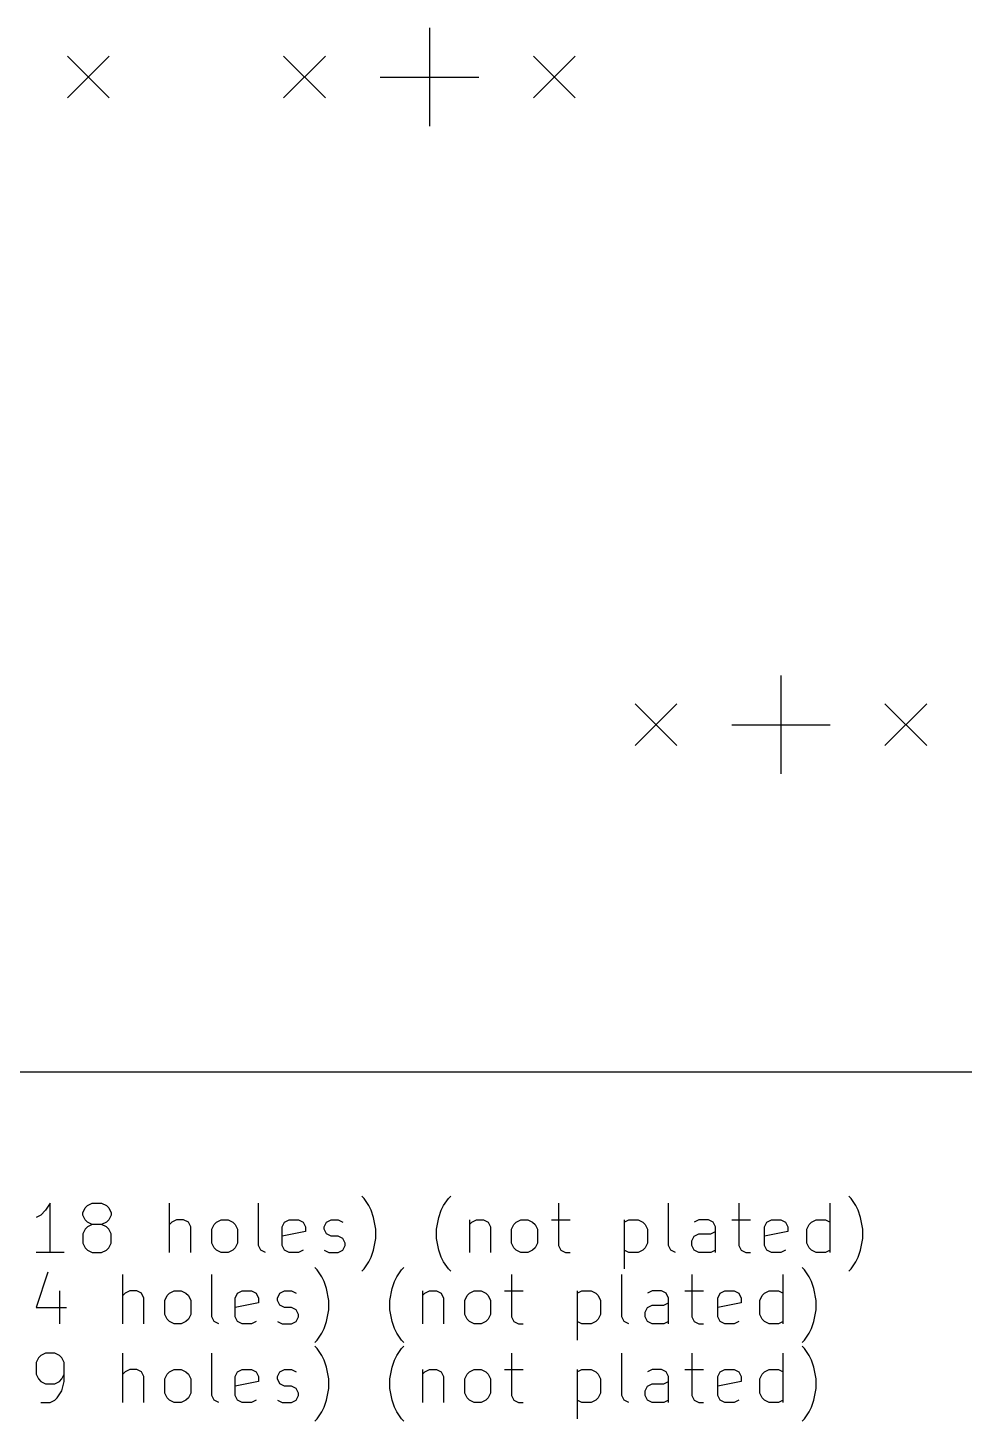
# Model space of a CAD drawing. Header units: millimetres. Extents: x 86 to 238, y -157 to -43.
# Drawn here: x 124.2 to 162.2, y -157.1 to -100.4 of the extents above; entities that cross this region are included whole.
import ezdxf

# ---------------------------------------------------------------- set-up
doc = ezdxf.new("R2010")
doc.units = ezdxf.units.MM
doc.layers.add('BLACK', color=250, linetype='CONTINUOUS')

msp = doc.modelspace()

# ---------------------------------------------------------------- linework, layer by layer
at = {"layer": 'BLACK', "linetype": 'CONTINUOUS'}
for p, q in [((140.49375, -100.39375), (140.49375, -104.39375)), ((125.7725, -101.54375), (127.4725, -103.24375)), ((127.4725, -101.54375), (125.7725, -103.24375)), ((134.56375, -101.54375), (136.26375, -103.24375)), ((136.26375, -101.54375), (134.56375, -103.24375)), ((144.72375, -101.54375), (146.42375, -103.24375)), ((146.42375, -101.54375), (144.72375, -103.24375)), ((138.49375, -102.39375), (142.49375, -102.39375)), ((154.78125, -126.74625), (154.78125, -130.74625)), ((148.85125, -127.89625), (150.55125, -129.59625)), ((150.55125, -127.89625), (148.85125, -129.59625)), ((159.01125, -127.89625), (160.71125, -129.59625)), ((160.71125, -127.89625), (159.01125, -129.59625)), ((152.78125, -128.74625), (156.78125, -128.74625)), ((238.125, -142.875), (88.10625, -142.875)), ((137.83188, -148.024361), (137.736642, -147.929123)), ((141.260451, -148.024361), (141.35569, -147.929123)), ((157.641405, -148.024361), (157.546167, -147.929123)), ((124.879497, -148.500552), (124.689021, -148.691028)), ((125.069973, -148.214838), (124.879497, -148.500552)), ((125.069973, -150.214838), (125.069973, -148.214838)), ((126.403307, -148.59579), (126.498545, -148.405314)), ((126.498545, -148.405314), (126.593783, -148.310076)), ((126.593783, -148.310076), (126.784259, -148.214838)), ((126.784259, -148.214838), (127.165212, -148.214838)), ((127.165212, -148.214838), (127.355688, -148.310076)), ((127.355688, -148.310076), (127.450926, -148.405314)), ((127.450926, -148.405314), (127.546164, -148.59579)), ((129.927117, -150.214838), (129.927117, -148.214838)), ((133.546165, -149.929123), (133.546165, -148.214838)), ((138.022356, -148.310076), (137.83188, -148.024361)), ((138.117594, -148.500552), (138.022356, -148.310076)), ((138.212832, -148.786266), (138.117594, -148.500552)), ((140.879499, -148.786266), (140.974737, -148.500552)), ((140.974737, -148.500552), (141.069975, -148.310076)), ((141.069975, -148.310076), (141.260451, -148.024361)), ((145.736642, -148.214838), (145.736642, -149.929123)), ((150.212833, -149.929123), (150.212833, -148.214838)), ((153.069976, -148.214838), (153.069976, -149.929123)), ((156.784262, -150.214838), (156.784262, -148.214838)), ((157.831881, -148.310076), (157.641405, -148.024361)), ((157.927119, -148.500552), (157.831881, -148.310076)), ((158.022357, -148.786266), (157.927119, -148.500552)), ((124.689021, -148.691028), (124.498545, -148.786266)), ((126.403307, -148.691028), (126.403307, -148.59579)), ((126.498545, -148.881504), (126.403307, -148.691028)), ((126.593783, -148.976742), (126.498545, -148.881504)), ((126.784259, -149.07198), (126.593783, -148.976742)), ((126.784259, -149.07198), (126.593783, -149.167219)), ((127.165212, -149.07198), (126.784259, -149.07198)), ((127.355688, -148.976742), (127.165212, -149.07198)), ((127.355688, -149.167219), (127.165212, -149.07198)), ((127.450926, -148.881504), (127.355688, -148.976742)), ((127.546164, -148.691028), (127.450926, -148.881504)), ((127.546164, -148.59579), (127.546164, -148.691028)), ((130.022355, -148.976742), (129.927117, -149.07198)), ((130.212831, -148.881504), (130.022355, -148.976742)), ((130.498546, -148.881504), (130.212831, -148.881504)), ((130.689022, -148.976742), (130.498546, -148.881504)), ((130.78426, -149.167219), (130.689022, -148.976742)), ((131.641403, -149.262457), (131.736641, -149.07198)), ((131.736641, -149.07198), (131.831879, -148.976742)), ((131.831879, -148.976742), (132.022355, -148.881504)), ((132.022355, -148.881504), (132.30807, -148.881504)), ((132.30807, -148.881504), (132.498546, -148.976742)), ((132.498546, -148.976742), (132.593784, -149.07198)), ((132.593784, -149.07198), (132.689022, -149.262457)), ((134.498546, -149.167219), (134.593784, -148.976742)), ((134.593784, -148.976742), (134.78426, -148.881504)), ((134.78426, -148.881504), (135.165213, -148.881504)), ((135.165213, -148.881504), (135.355689, -148.976742)), ((135.355689, -148.976742), (135.450927, -149.167219)), ((136.212832, -149.167219), (136.30807, -148.976742)), ((136.30807, -148.976742), (136.498546, -148.881504)), ((136.498546, -148.881504), (136.78426, -148.881504)), ((136.78426, -148.881504), (136.974737, -148.976742)), ((138.30807, -149.262457), (138.212832, -148.786266)), ((140.784261, -149.262457), (140.879499, -148.786266)), ((142.117594, -148.881504), (142.117594, -150.214838)), ((142.117594, -149.07198), (142.212832, -148.976742)), ((142.212832, -148.976742), (142.403308, -148.881504)), ((142.403308, -148.881504), (142.689023, -148.881504)), ((142.689023, -148.881504), (142.879499, -148.976742)), ((142.879499, -148.976742), (142.974737, -149.167219)), ((143.83188, -149.262457), (143.927118, -149.07198)), ((143.927118, -149.07198), (144.022356, -148.976742)), ((144.022356, -148.976742), (144.212832, -148.881504)), ((144.212832, -148.881504), (144.498547, -148.881504)), ((144.498547, -148.881504), (144.689023, -148.976742)), ((144.689023, -148.976742), (144.784261, -149.07198)), ((144.784261, -149.07198), (144.879499, -149.262457)), ((145.450928, -148.881504), (146.212832, -148.881504)), ((148.403309, -148.881504), (148.403309, -150.881504)), ((148.403309, -148.976742), (148.593785, -148.881504)), ((148.593785, -148.881504), (148.974738, -148.881504)), ((148.974738, -148.881504), (149.165214, -148.976742)), ((149.165214, -148.976742), (149.260452, -149.07198)), ((149.260452, -149.07198), (149.35569, -149.262457)), ((151.450928, -148.881504), (151.260452, -148.976742)), ((151.831881, -148.881504), (151.450928, -148.881504)), ((152.022357, -148.976742), (151.831881, -148.881504)), ((152.117595, -149.167219), (152.022357, -148.976742)), ((152.784262, -148.881504), (153.546166, -148.881504)), ((154.117595, -149.167219), (154.212833, -148.976742)), ((154.212833, -148.976742), (154.403309, -148.881504)), ((154.403309, -148.881504), (154.784262, -148.881504)), ((154.784262, -148.881504), (154.974738, -148.976742)), ((154.974738, -148.976742), (155.069976, -149.167219)), ((155.831881, -149.262457), (155.927119, -149.07198)), ((155.927119, -149.07198), (156.022357, -148.976742)), ((156.022357, -148.976742), (156.212833, -148.881504)), ((156.212833, -148.881504), (156.593786, -148.881504)), ((156.593786, -148.881504), (156.784262, -148.976742)), ((158.117595, -149.262457), (158.022357, -148.786266)), ((126.498545, -149.262457), (126.403307, -149.452933)), ((126.403307, -149.452933), (126.403307, -149.833885)), ((126.593783, -149.167219), (126.498545, -149.262457)), ((127.450926, -149.262457), (127.355688, -149.167219)), ((127.546164, -149.452933), (127.450926, -149.262457)), ((127.546164, -149.833885), (127.546164, -149.452933)), ((130.78426, -150.214838), (130.78426, -149.167219)), ((131.641403, -149.833885), (131.641403, -149.262457)), ((132.689022, -149.262457), (132.689022, -149.833885)), ((134.498546, -149.929123), (134.498546, -149.167219)), ((135.450927, -149.357695), (134.498546, -149.548171)), ((135.450927, -149.167219), (135.450927, -149.357695)), ((136.212832, -149.262457), (136.212832, -149.167219)), ((136.30807, -149.452933), (136.212832, -149.262457)), ((136.498546, -149.548171), (136.30807, -149.452933)), ((136.78426, -149.548171), (136.498546, -149.548171)), ((136.974737, -149.643409), (136.78426, -149.548171)), ((138.30807, -149.643409), (138.30807, -149.262457)), ((140.784261, -149.643409), (140.784261, -149.262457)), ((142.974737, -149.167219), (142.974737, -150.214838)), ((143.83188, -149.833885), (143.83188, -149.262457)), ((144.879499, -149.262457), (144.879499, -149.833885)), ((149.35569, -149.262457), (149.35569, -149.833885)), ((151.165214, -149.738647), (151.260452, -149.548171)), ((151.260452, -149.548171), (151.450928, -149.452933)), ((151.450928, -149.452933), (151.927119, -149.452933)), ((151.927119, -149.452933), (152.117595, -149.357695)), ((152.117595, -150.214838), (152.117595, -149.167219)), ((154.117595, -149.929123), (154.117595, -149.167219)), ((155.069976, -149.357695), (154.117595, -149.548171)), ((155.069976, -149.167219), (155.069976, -149.357695)), ((155.831881, -149.833885), (155.831881, -149.262457)), ((158.117595, -149.643409), (158.117595, -149.262457)), ((126.403307, -149.833885), (126.498545, -150.024361)), ((126.498545, -150.024361), (126.593783, -150.1196)), ((126.593783, -150.1196), (126.784259, -150.214838)), ((127.165212, -150.214838), (127.355688, -150.1196)), ((127.355688, -150.1196), (127.450926, -150.024361)), ((127.450926, -150.024361), (127.546164, -149.833885)), ((131.736641, -150.024361), (131.641403, -149.833885)), ((131.831879, -150.1196), (131.736641, -150.024361)), ((132.022355, -150.214838), (131.831879, -150.1196)), ((132.498546, -150.1196), (132.30807, -150.214838)), ((132.593784, -150.024361), (132.498546, -150.1196)), ((132.689022, -149.833885), (132.593784, -150.024361)), ((133.641403, -150.1196), (133.546165, -149.929123)), ((133.831879, -150.214838), (133.641403, -150.1196)), ((134.593784, -150.1196), (134.498546, -149.929123)), ((134.78426, -150.214838), (134.593784, -150.1196)), ((135.355689, -150.1196), (135.165213, -150.214838)), ((136.212832, -150.1196), (136.403308, -150.214838)), ((136.78426, -150.214838), (136.974737, -150.1196)), ((137.069975, -149.833885), (136.974737, -149.643409)), ((136.974737, -150.1196), (137.069975, -149.929123)), ((137.069975, -149.929123), (137.069975, -149.833885)), ((138.117594, -150.405314), (138.212832, -150.1196)), ((138.212832, -150.1196), (138.30807, -149.643409)), ((140.879499, -150.1196), (140.784261, -149.643409)), ((140.974737, -150.405314), (140.879499, -150.1196)), ((143.927118, -150.024361), (143.83188, -149.833885)), ((144.022356, -150.1196), (143.927118, -150.024361)), ((144.212832, -150.214838), (144.022356, -150.1196)), ((144.689023, -150.1196), (144.498547, -150.214838)), ((144.784261, -150.024361), (144.689023, -150.1196)), ((144.879499, -149.833885), (144.784261, -150.024361)), ((145.736642, -149.929123), (145.83188, -150.1196)), ((145.83188, -150.1196), (146.022356, -150.214838)), ((148.593785, -150.214838), (148.403309, -150.1196)), ((149.165214, -150.1196), (148.974738, -150.214838)), ((149.260452, -150.024361), (149.165214, -150.1196)), ((149.35569, -149.833885), (149.260452, -150.024361)), ((150.308071, -150.1196), (150.212833, -149.929123)), ((150.498547, -150.214838), (150.308071, -150.1196)), ((151.165214, -149.929123), (151.165214, -149.738647)), ((151.260452, -150.1196), (151.165214, -149.929123)), ((151.450928, -150.214838), (151.260452, -150.1196)), ((152.117595, -150.1196), (151.927119, -150.214838)), ((153.069976, -149.929123), (153.165214, -150.1196)), ((153.165214, -150.1196), (153.35569, -150.214838)), ((154.212833, -150.1196), (154.117595, -149.929123)), ((154.403309, -150.214838), (154.212833, -150.1196)), ((154.974738, -150.1196), (154.784262, -150.214838)), ((155.927119, -150.024361), (155.831881, -149.833885)), ((156.022357, -150.1196), (155.927119, -150.024361)), ((156.212833, -150.214838), (156.022357, -150.1196)), ((156.784262, -150.1196), (156.593786, -150.214838)), ((157.927119, -150.405314), (158.022357, -150.1196)), ((158.022357, -150.1196), (158.117595, -149.643409)), ((125.641402, -150.214838), (124.498545, -150.214838)), ((126.784259, -150.214838), (127.165212, -150.214838)), ((132.30807, -150.214838), (132.022355, -150.214838)), ((135.165213, -150.214838), (134.78426, -150.214838)), ((136.403308, -150.214838), (136.78426, -150.214838)), ((137.83188, -150.881504), (138.022356, -150.59579)), ((138.022356, -150.59579), (138.117594, -150.405314)), ((141.069975, -150.59579), (140.974737, -150.405314)), ((141.260451, -150.881504), (141.069975, -150.59579)), ((144.498547, -150.214838), (144.212832, -150.214838)), ((146.022356, -150.214838), (146.212832, -150.214838)), ((148.974738, -150.214838), (148.593785, -150.214838)), ((151.927119, -150.214838), (151.450928, -150.214838)), ((153.35569, -150.214838), (153.546166, -150.214838)), ((154.784262, -150.214838), (154.403309, -150.214838)), ((156.593786, -150.214838), (156.212833, -150.214838)), ((157.641405, -150.881504), (157.831881, -150.59579)), ((157.831881, -150.59579), (157.927119, -150.405314)), ((124.974735, -151.0196), (124.498545, -152.448171)), ((128.022355, -153.114838), (128.022355, -151.114838)), ((131.641403, -152.829123), (131.641403, -151.114838)), ((135.927118, -150.924361), (135.83188, -150.829123)), ((136.117594, -151.210076), (135.927118, -150.924361)), ((136.212832, -151.400552), (136.117594, -151.210076)), ((137.736642, -150.976742), (137.83188, -150.881504)), ((139.069975, -151.400552), (139.165213, -151.210076)), ((139.165213, -151.210076), (139.355689, -150.924361)), ((139.355689, -150.924361), (139.450928, -150.829123)), ((141.35569, -150.976742), (141.260451, -150.881504)), ((143.83188, -151.114838), (143.83188, -152.829123)), ((148.308071, -152.829123), (148.308071, -151.114838)), ((151.165214, -151.114838), (151.165214, -152.829123)), ((154.8795, -153.114838), (154.8795, -151.114838)), ((155.736643, -150.924361), (155.641405, -150.829123)), ((155.927119, -151.210076), (155.736643, -150.924361)), ((156.022357, -151.400552), (155.927119, -151.210076)), ((157.546167, -150.976742), (157.641405, -150.881504)), ((125.450926, -151.781504), (125.450926, -153.114838)), ((128.117593, -151.876742), (128.022355, -151.97198)), ((128.308069, -151.781504), (128.117593, -151.876742)), ((128.593784, -151.781504), (128.308069, -151.781504)), ((128.78426, -151.876742), (128.593784, -151.781504)), ((128.879498, -152.067219), (128.78426, -151.876742)), ((129.831879, -151.97198), (129.927117, -151.876742)), ((129.927117, -151.876742), (130.117593, -151.781504)), ((130.117593, -151.781504), (130.403308, -151.781504)), ((130.403308, -151.781504), (130.593784, -151.876742)), ((130.593784, -151.876742), (130.689022, -151.97198)), ((132.593784, -152.067219), (132.689022, -151.876742)), ((132.689022, -151.876742), (132.879498, -151.781504)), ((132.879498, -151.781504), (133.260451, -151.781504)), ((133.260451, -151.781504), (133.450927, -151.876742)), ((133.450927, -151.876742), (133.546165, -152.067219)), ((134.30807, -152.067219), (134.403308, -151.876742)), ((134.403308, -151.876742), (134.593784, -151.781504)), ((134.593784, -151.781504), (134.879498, -151.781504)), ((134.879498, -151.781504), (135.069975, -151.876742)), ((136.30807, -151.686266), (136.212832, -151.400552)), ((136.403308, -152.162457), (136.30807, -151.686266)), ((138.879499, -152.162457), (138.974737, -151.686266)), ((138.974737, -151.686266), (139.069975, -151.400552)), ((140.212832, -151.781504), (140.212832, -153.114838)), ((140.212832, -151.97198), (140.30807, -151.876742)), ((140.30807, -151.876742), (140.498546, -151.781504)), ((140.498546, -151.781504), (140.784261, -151.781504)), ((140.784261, -151.781504), (140.974737, -151.876742)), ((140.974737, -151.876742), (141.069975, -152.067219)), ((142.022356, -151.97198), (142.117594, -151.876742)), ((142.117594, -151.876742), (142.30807, -151.781504)), ((142.30807, -151.781504), (142.593785, -151.781504)), ((142.593785, -151.781504), (142.784261, -151.876742)), ((142.784261, -151.876742), (142.879499, -151.97198)), ((143.546166, -151.781504), (144.30807, -151.781504)), ((146.498547, -151.781504), (146.498547, -153.781504)), ((146.498547, -151.876742), (146.689023, -151.781504)), ((146.689023, -151.781504), (147.069976, -151.781504)), ((147.069976, -151.781504), (147.260452, -151.876742)), ((147.260452, -151.876742), (147.35569, -151.97198)), ((149.546166, -151.781504), (149.35569, -151.876742)), ((149.927119, -151.781504), (149.546166, -151.781504)), ((150.117595, -151.876742), (149.927119, -151.781504)), ((150.212833, -152.067219), (150.117595, -151.876742)), ((150.8795, -151.781504), (151.641404, -151.781504)), ((152.212833, -152.067219), (152.308071, -151.876742)), ((152.308071, -151.876742), (152.498547, -151.781504)), ((152.498547, -151.781504), (152.8795, -151.781504)), ((152.8795, -151.781504), (153.069976, -151.876742)), ((153.069976, -151.876742), (153.165214, -152.067219)), ((154.022357, -151.97198), (154.117595, -151.876742)), ((154.117595, -151.876742), (154.308071, -151.781504)), ((154.308071, -151.781504), (154.689024, -151.781504)), ((154.689024, -151.781504), (154.8795, -151.876742)), ((156.117595, -151.686266), (156.022357, -151.400552)), ((156.212833, -152.162457), (156.117595, -151.686266)), ((124.498545, -152.448171), (125.73664, -152.448171)), ((128.879498, -153.114838), (128.879498, -152.067219)), ((129.736641, -152.162457), (129.831879, -151.97198)), ((129.736641, -152.733885), (129.736641, -152.162457)), ((130.689022, -151.97198), (130.78426, -152.162457)), ((130.78426, -152.162457), (130.78426, -152.733885)), ((132.593784, -152.829123), (132.593784, -152.067219)), ((133.546165, -152.257695), (132.593784, -152.448171)), ((133.546165, -152.067219), (133.546165, -152.257695)), ((134.30807, -152.162457), (134.30807, -152.067219)), ((134.403308, -152.352933), (134.30807, -152.162457)), ((134.593784, -152.448171), (134.403308, -152.352933)), ((134.879498, -152.448171), (134.593784, -152.448171)), ((135.069975, -152.543409), (134.879498, -152.448171)), ((136.403308, -152.543409), (136.403308, -152.162457)), ((138.879499, -152.543409), (138.879499, -152.162457)), ((141.069975, -152.067219), (141.069975, -153.114838)), ((141.927118, -152.162457), (142.022356, -151.97198)), ((141.927118, -152.733885), (141.927118, -152.162457)), ((142.879499, -151.97198), (142.974737, -152.162457)), ((142.974737, -152.162457), (142.974737, -152.733885)), ((147.35569, -151.97198), (147.450928, -152.162457)), ((147.450928, -152.162457), (147.450928, -152.733885)), ((149.260452, -152.638647), (149.35569, -152.448171)), ((149.35569, -152.448171), (149.546166, -152.352933)), ((149.546166, -152.352933), (150.022357, -152.352933)), ((150.022357, -152.352933), (150.212833, -152.257695)), ((150.212833, -153.114838), (150.212833, -152.067219)), ((152.212833, -152.829123), (152.212833, -152.067219)), ((153.165214, -152.257695), (152.212833, -152.448171)), ((153.165214, -152.067219), (153.165214, -152.257695)), ((153.927119, -152.162457), (154.022357, -151.97198)), ((153.927119, -152.733885), (153.927119, -152.162457)), ((156.212833, -152.543409), (156.212833, -152.162457)), ((129.831879, -152.924361), (129.736641, -152.733885)), ((129.927117, -153.0196), (129.831879, -152.924361)), ((130.117593, -153.114838), (129.927117, -153.0196)), ((130.593784, -153.0196), (130.403308, -153.114838)), ((130.689022, -152.924361), (130.593784, -153.0196)), ((130.78426, -152.733885), (130.689022, -152.924361)), ((131.736641, -153.0196), (131.641403, -152.829123)), ((131.927117, -153.114838), (131.736641, -153.0196)), ((132.689022, -153.0196), (132.593784, -152.829123)), ((132.879498, -153.114838), (132.689022, -153.0196)), ((133.450927, -153.0196), (133.260451, -153.114838)), ((134.30807, -153.0196), (134.498546, -153.114838)), ((134.879498, -153.114838), (135.069975, -153.0196)), ((135.165213, -152.733885), (135.069975, -152.543409)), ((135.069975, -153.0196), (135.165213, -152.829123)), ((135.165213, -152.829123), (135.165213, -152.733885)), ((136.212832, -153.305314), (136.30807, -153.0196)), ((136.30807, -153.0196), (136.403308, -152.543409)), ((138.974737, -153.0196), (138.879499, -152.543409)), ((139.069975, -153.305314), (138.974737, -153.0196)), ((142.022356, -152.924361), (141.927118, -152.733885)), ((142.117594, -153.0196), (142.022356, -152.924361)), ((142.30807, -153.114838), (142.117594, -153.0196)), ((142.784261, -153.0196), (142.593785, -153.114838)), ((142.879499, -152.924361), (142.784261, -153.0196)), ((142.974737, -152.733885), (142.879499, -152.924361)), ((143.83188, -152.829123), (143.927118, -153.0196)), ((143.927118, -153.0196), (144.117594, -153.114838)), ((146.689023, -153.114838), (146.498547, -153.0196)), ((147.260452, -153.0196), (147.069976, -153.114838)), ((147.35569, -152.924361), (147.260452, -153.0196)), ((147.450928, -152.733885), (147.35569, -152.924361)), ((148.403309, -153.0196), (148.308071, -152.829123)), ((148.593785, -153.114838), (148.403309, -153.0196)), ((149.260452, -152.829123), (149.260452, -152.638647)), ((149.35569, -153.0196), (149.260452, -152.829123)), ((149.546166, -153.114838), (149.35569, -153.0196)), ((150.212833, -153.0196), (150.022357, -153.114838)), ((151.165214, -152.829123), (151.260452, -153.0196)), ((151.260452, -153.0196), (151.450928, -153.114838)), ((152.308071, -153.0196), (152.212833, -152.829123)), ((152.498547, -153.114838), (152.308071, -153.0196)), ((153.069976, -153.0196), (152.8795, -153.114838)), ((154.022357, -152.924361), (153.927119, -152.733885)), ((154.117595, -153.0196), (154.022357, -152.924361)), ((154.308071, -153.114838), (154.117595, -153.0196)), ((154.8795, -153.0196), (154.689024, -153.114838)), ((156.022357, -153.305314), (156.117595, -153.0196)), ((156.117595, -153.0196), (156.212833, -152.543409)), ((130.403308, -153.114838), (130.117593, -153.114838)), ((133.260451, -153.114838), (132.879498, -153.114838)), ((134.498546, -153.114838), (134.879498, -153.114838)), ((135.927118, -153.781504), (136.117594, -153.49579)), ((136.117594, -153.49579), (136.212832, -153.305314)), ((139.165213, -153.49579), (139.069975, -153.305314)), ((139.355689, -153.781504), (139.165213, -153.49579)), ((142.593785, -153.114838), (142.30807, -153.114838)), ((144.117594, -153.114838), (144.30807, -153.114838)), ((147.069976, -153.114838), (146.689023, -153.114838)), ((150.022357, -153.114838), (149.546166, -153.114838)), ((151.450928, -153.114838), (151.641404, -153.114838)), ((152.8795, -153.114838), (152.498547, -153.114838)), ((154.689024, -153.114838), (154.308071, -153.114838)), ((155.736643, -153.781504), (155.927119, -153.49579)), ((155.927119, -153.49579), (156.022357, -153.305314)), ((135.83188, -153.876742), (135.927118, -153.781504)), ((135.927118, -154.124361), (135.83188, -154.029123)), ((136.117594, -154.410076), (135.927118, -154.124361)), ((139.165213, -154.410076), (139.355689, -154.124361)), ((139.450928, -153.876742), (139.355689, -153.781504)), ((139.355689, -154.124361), (139.450928, -154.029123)), ((155.641405, -153.876742), (155.736643, -153.781504)), ((155.736643, -154.124361), (155.641405, -154.029123)), ((155.927119, -154.410076), (155.736643, -154.124361)), ((124.593783, -154.505314), (124.498545, -154.69579)), ((124.498545, -154.69579), (124.498545, -155.17198)), ((124.689021, -154.410076), (124.593783, -154.505314)), ((124.879497, -154.314838), (124.689021, -154.410076)), ((125.26045, -154.314838), (124.879497, -154.314838)), ((125.450926, -154.410076), (125.26045, -154.314838)), ((125.546164, -154.505314), (125.450926, -154.410076)), ((125.641402, -154.69579), (125.546164, -154.505314)), ((125.641402, -155.457695), (125.641402, -154.69579)), ((128.022355, -156.314838), (128.022355, -154.314838)), ((131.641403, -156.029123), (131.641403, -154.314838)), ((136.212832, -154.600552), (136.117594, -154.410076)), ((136.30807, -154.886266), (136.212832, -154.600552)), ((138.974737, -154.886266), (139.069975, -154.600552)), ((139.069975, -154.600552), (139.165213, -154.410076)), ((143.83188, -154.314838), (143.83188, -156.029123)), ((148.308071, -156.029123), (148.308071, -154.314838)), ((151.165214, -154.314838), (151.165214, -156.029123)), ((154.8795, -156.314838), (154.8795, -154.314838)), ((156.022357, -154.600552), (155.927119, -154.410076)), ((156.117595, -154.886266), (156.022357, -154.600552)), ((124.498545, -155.17198), (124.593783, -155.362457)), ((125.546164, -155.362457), (125.641402, -155.17198)), ((128.117593, -155.076742), (128.022355, -155.17198)), ((128.308069, -154.981504), (128.117593, -155.076742)), ((128.593784, -154.981504), (128.308069, -154.981504)), ((128.78426, -155.076742), (128.593784, -154.981504)), ((128.879498, -155.267219), (128.78426, -155.076742)), ((128.879498, -156.314838), (128.879498, -155.267219)), ((129.736641, -155.362457), (129.831879, -155.17198)), ((129.831879, -155.17198), (129.927117, -155.076742)), ((129.927117, -155.076742), (130.117593, -154.981504)), ((130.117593, -154.981504), (130.403308, -154.981504)), ((130.403308, -154.981504), (130.593784, -155.076742)), ((130.593784, -155.076742), (130.689022, -155.17198)), ((130.689022, -155.17198), (130.78426, -155.362457)), ((132.593784, -155.267219), (132.689022, -155.076742)), ((132.593784, -156.029123), (132.593784, -155.267219)), ((132.689022, -155.076742), (132.879498, -154.981504)), ((132.879498, -154.981504), (133.260451, -154.981504)), ((133.260451, -154.981504), (133.450927, -155.076742)), ((133.450927, -155.076742), (133.546165, -155.267219)), ((133.546165, -155.267219), (133.546165, -155.457695)), ((134.30807, -155.267219), (134.403308, -155.076742)), ((134.30807, -155.362457), (134.30807, -155.267219)), ((134.403308, -155.076742), (134.593784, -154.981504)), ((134.593784, -154.981504), (134.879498, -154.981504)), ((134.879498, -154.981504), (135.069975, -155.076742)), ((136.403308, -155.362457), (136.30807, -154.886266)), ((138.879499, -155.362457), (138.974737, -154.886266)), ((140.212832, -154.981504), (140.212832, -156.314838)), ((140.212832, -155.17198), (140.30807, -155.076742)), ((140.30807, -155.076742), (140.498546, -154.981504)), ((140.498546, -154.981504), (140.784261, -154.981504)), ((140.784261, -154.981504), (140.974737, -155.076742)), ((140.974737, -155.076742), (141.069975, -155.267219)), ((141.069975, -155.267219), (141.069975, -156.314838)), ((141.927118, -155.362457), (142.022356, -155.17198)), ((142.022356, -155.17198), (142.117594, -155.076742)), ((142.117594, -155.076742), (142.30807, -154.981504)), ((142.30807, -154.981504), (142.593785, -154.981504)), ((142.593785, -154.981504), (142.784261, -155.076742)), ((142.784261, -155.076742), (142.879499, -155.17198)), ((142.879499, -155.17198), (142.974737, -155.362457)), ((143.546166, -154.981504), (144.30807, -154.981504)), ((146.498547, -154.981504), (146.498547, -156.981504)), ((146.498547, -155.076742), (146.689023, -154.981504)), ((146.689023, -154.981504), (147.069976, -154.981504)), ((147.069976, -154.981504), (147.260452, -155.076742)), ((147.260452, -155.076742), (147.35569, -155.17198)), ((147.35569, -155.17198), (147.450928, -155.362457)), ((149.546166, -154.981504), (149.35569, -155.076742)), ((149.927119, -154.981504), (149.546166, -154.981504)), ((150.117595, -155.076742), (149.927119, -154.981504)), ((150.212833, -155.267219), (150.117595, -155.076742)), ((150.212833, -156.314838), (150.212833, -155.267219)), ((150.8795, -154.981504), (151.641404, -154.981504)), ((152.212833, -155.267219), (152.308071, -155.076742)), ((152.212833, -156.029123), (152.212833, -155.267219)), ((152.308071, -155.076742), (152.498547, -154.981504)), ((152.498547, -154.981504), (152.8795, -154.981504)), ((152.8795, -154.981504), (153.069976, -155.076742)), ((153.069976, -155.076742), (153.165214, -155.267219)), ((153.165214, -155.267219), (153.165214, -155.457695)), ((153.927119, -155.362457), (154.022357, -155.17198)), ((154.022357, -155.17198), (154.117595, -155.076742)), ((154.117595, -155.076742), (154.308071, -154.981504)), ((154.308071, -154.981504), (154.689024, -154.981504)), ((154.689024, -154.981504), (154.8795, -155.076742)), ((156.212833, -155.362457), (156.117595, -154.886266)), ((124.593783, -155.362457), (124.689021, -155.457695)), ((124.689021, -155.457695), (124.879497, -155.552933)), ((124.879497, -155.552933), (125.26045, -155.552933)), ((125.26045, -155.552933), (125.450926, -155.457695)), ((125.355688, -156.124361), (125.546164, -155.838647)), ((125.450926, -155.457695), (125.546164, -155.362457)), ((125.546164, -155.838647), (125.641402, -155.457695)), ((129.736641, -155.933885), (129.736641, -155.362457)), ((130.78426, -155.362457), (130.78426, -155.933885)), ((133.546165, -155.457695), (132.593784, -155.648171)), ((134.403308, -155.552933), (134.30807, -155.362457)), ((134.593784, -155.648171), (134.403308, -155.552933)), ((134.879498, -155.648171), (134.593784, -155.648171)), ((135.069975, -155.743409), (134.879498, -155.648171)), ((135.165213, -155.933885), (135.069975, -155.743409)), ((136.30807, -156.2196), (136.403308, -155.743409)), ((136.403308, -155.743409), (136.403308, -155.362457)), ((138.879499, -155.743409), (138.879499, -155.362457)), ((138.974737, -156.2196), (138.879499, -155.743409)), ((141.927118, -155.933885), (141.927118, -155.362457)), ((142.974737, -155.362457), (142.974737, -155.933885)), ((147.450928, -155.362457), (147.450928, -155.933885)), ((149.260452, -155.838647), (149.35569, -155.648171)), ((149.260452, -156.029123), (149.260452, -155.838647)), ((149.35569, -155.648171), (149.546166, -155.552933)), ((149.546166, -155.552933), (150.022357, -155.552933)), ((150.022357, -155.552933), (150.212833, -155.457695)), ((153.165214, -155.457695), (152.212833, -155.648171)), ((153.927119, -155.933885), (153.927119, -155.362457)), ((156.117595, -156.2196), (156.212833, -155.743409)), ((156.212833, -155.743409), (156.212833, -155.362457)), ((124.689021, -156.314838), (125.069973, -156.314838)), ((125.069973, -156.314838), (125.26045, -156.2196)), ((125.26045, -156.2196), (125.355688, -156.124361)), ((129.831879, -156.124361), (129.736641, -155.933885)), ((129.927117, -156.2196), (129.831879, -156.124361)), ((130.117593, -156.314838), (129.927117, -156.2196)), ((130.403308, -156.314838), (130.117593, -156.314838)), ((130.593784, -156.2196), (130.403308, -156.314838)), ((130.689022, -156.124361), (130.593784, -156.2196)), ((130.78426, -155.933885), (130.689022, -156.124361)), ((131.736641, -156.2196), (131.641403, -156.029123)), ((131.927117, -156.314838), (131.736641, -156.2196)), ((132.689022, -156.2196), (132.593784, -156.029123)), ((132.879498, -156.314838), (132.689022, -156.2196)), ((133.260451, -156.314838), (132.879498, -156.314838)), ((133.450927, -156.2196), (133.260451, -156.314838)), ((134.30807, -156.2196), (134.498546, -156.314838)), ((134.498546, -156.314838), (134.879498, -156.314838)), ((134.879498, -156.314838), (135.069975, -156.2196)), ((135.069975, -156.2196), (135.165213, -156.029123)), ((135.165213, -156.029123), (135.165213, -155.933885)), ((136.212832, -156.505314), (136.30807, -156.2196)), ((139.069975, -156.505314), (138.974737, -156.2196)), ((142.022356, -156.124361), (141.927118, -155.933885)), ((142.117594, -156.2196), (142.022356, -156.124361)), ((142.30807, -156.314838), (142.117594, -156.2196)), ((142.593785, -156.314838), (142.30807, -156.314838)), ((142.784261, -156.2196), (142.593785, -156.314838)), ((142.879499, -156.124361), (142.784261, -156.2196)), ((142.974737, -155.933885), (142.879499, -156.124361)), ((143.83188, -156.029123), (143.927118, -156.2196)), ((143.927118, -156.2196), (144.117594, -156.314838)), ((144.117594, -156.314838), (144.30807, -156.314838)), ((146.689023, -156.314838), (146.498547, -156.2196)), ((147.069976, -156.314838), (146.689023, -156.314838)), ((147.260452, -156.2196), (147.069976, -156.314838)), ((147.35569, -156.124361), (147.260452, -156.2196)), ((147.450928, -155.933885), (147.35569, -156.124361)), ((148.403309, -156.2196), (148.308071, -156.029123)), ((148.593785, -156.314838), (148.403309, -156.2196)), ((149.35569, -156.2196), (149.260452, -156.029123)), ((149.546166, -156.314838), (149.35569, -156.2196)), ((150.022357, -156.314838), (149.546166, -156.314838)), ((150.212833, -156.2196), (150.022357, -156.314838)), ((151.165214, -156.029123), (151.260452, -156.2196)), ((151.260452, -156.2196), (151.450928, -156.314838)), ((151.450928, -156.314838), (151.641404, -156.314838)), ((152.308071, -156.2196), (152.212833, -156.029123)), ((152.498547, -156.314838), (152.308071, -156.2196)), ((152.8795, -156.314838), (152.498547, -156.314838)), ((153.069976, -156.2196), (152.8795, -156.314838)), ((154.022357, -156.124361), (153.927119, -155.933885)), ((154.117595, -156.2196), (154.022357, -156.124361)), ((154.308071, -156.314838), (154.117595, -156.2196)), ((154.689024, -156.314838), (154.308071, -156.314838)), ((154.8795, -156.2196), (154.689024, -156.314838)), ((156.022357, -156.505314), (156.117595, -156.2196)), ((135.83188, -157.076742), (135.927118, -156.981504)), ((135.927118, -156.981504), (136.117594, -156.69579)), ((136.117594, -156.69579), (136.212832, -156.505314)), ((139.165213, -156.69579), (139.069975, -156.505314)), ((139.355689, -156.981504), (139.165213, -156.69579)), ((139.450928, -157.076742), (139.355689, -156.981504)), ((155.641405, -157.076742), (155.736643, -156.981504)), ((155.736643, -156.981504), (155.927119, -156.69579)), ((155.927119, -156.69579), (156.022357, -156.505314))]:
    msp.add_line(p, q, dxfattribs=at)

doc.saveas('drawing.dxf')
